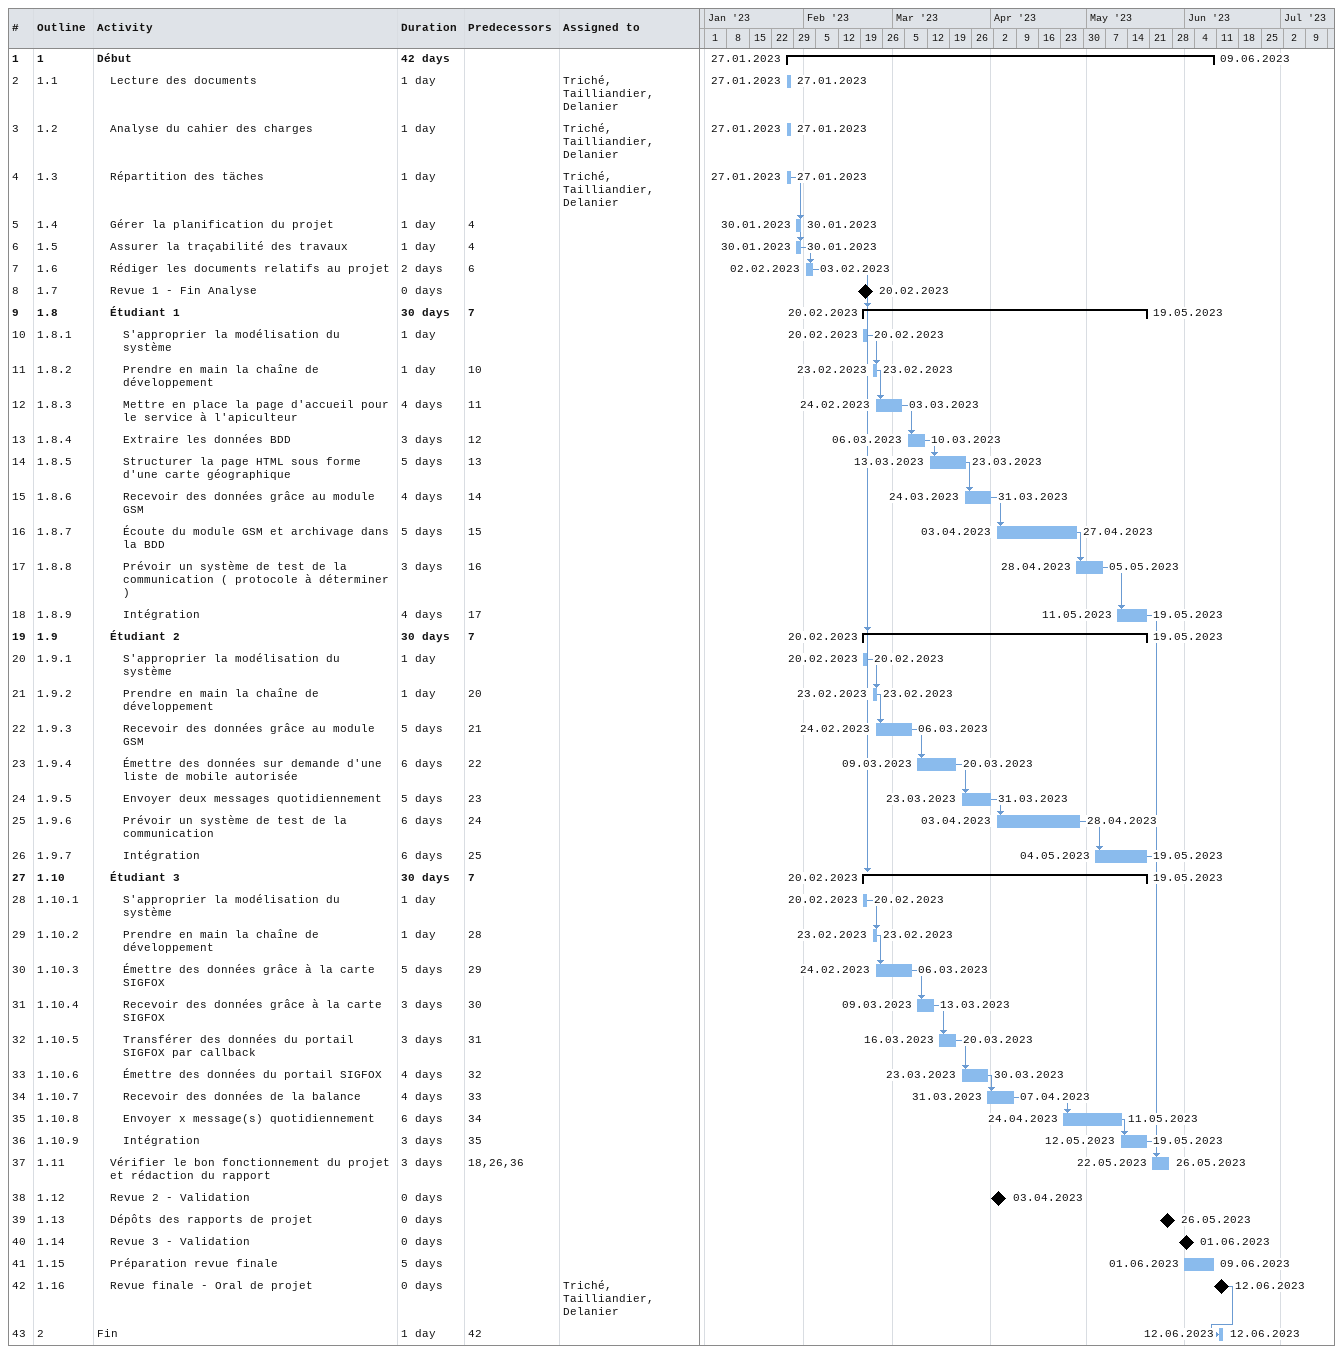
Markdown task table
| ID | WBS | Task | Duration | Start | Finish | Predecessors | Resources |
|---|---|---|---|---|---|---|---|
| 1 | 1 | **Début** | 42d | 2023-01-27 | 2023-06-09 |  |  |
| 2 | 1.1 | Lecture des documents | 1d | 2023-01-27 | 2023-01-27 |  | Triché, Tailliandier, Delanier |
| 3 | 1.2 | Analyse du cahier des charges | 1d | 2023-01-27 | 2023-01-27 |  | Triché, Tailliandier, Delanier |
| 4 | 1.3 | Répartition des täches | 1d | 2023-01-27 | 2023-01-27 |  | Triché, Tailliandier, Delanier |
| 5 | 1.4 | Gérer la planification du projet | 1d | 2023-01-30 | 2023-01-30 | 4 |  |
| 6 | 1.5 | Assurer la traçabilité des travaux | 1d | 2023-01-30 | 2023-01-30 | 4 |  |
| 7 | 1.6 | Rédiger les documents relatifs au projet | 2d | 2023-02-02 | 2023-02-03 | 6 |  |
| 8 | 1.7 | Revue 1 - Fin Analyse | 0d | 2023-02-20 | 2023-02-20 |  |  |
| 9 | 1.8 | **Étudiant 1** | 30d | 2023-02-20 | 2023-05-19 | 7 |  |
| 10 | 1.8.1 | S'approprier la modélisation du système | 1d | 2023-02-20 | 2023-02-20 |  |  |
| 11 | 1.8.2 | Prendre en main la chaîne de développement | 1d | 2023-02-23 | 2023-02-23 | 10 |  |
| 12 | 1.8.3 | Mettre en place la page d'accueil pour le service à l'apiculteur | 4d | 2023-02-24 | 2023-03-03 | 11 |  |
| 13 | 1.8.4 | Extraire les données BDD | 3d | 2023-03-06 | 2023-03-10 | 12 |  |
| 14 | 1.8.5 | Structurer la page HTML sous forme d'une carte géographique | 5d | 2023-03-13 | 2023-03-23 | 13 |  |
| 15 | 1.8.6 | Recevoir des données grâce au module GSM | 4d | 2023-03-24 | 2023-03-31 | 14 |  |
| 16 | 1.8.7 | Écoute du module GSM et archivage dans la BDD | 5d | 2023-04-03 | 2023-04-27 | 15 |  |
| 17 | 1.8.8 | Prévoir un système de test de la communication ( protocole à déterminer ) | 3d | 2023-04-28 | 2023-05-05 | 16 |  |
| 18 | 1.8.9 | Intégration | 4d | 2023-05-11 | 2023-05-19 | 17 |  |
| 19 | 1.9 | **Étudiant 2** | 30d | 2023-02-20 | 2023-05-19 | 7 |  |
| 20 | 1.9.1 | S'approprier la modélisation du système | 1d | 2023-02-20 | 2023-02-20 |  |  |
| 21 | 1.9.2 | Prendre en main la chaîne de développement | 1d | 2023-02-23 | 2023-02-23 | 20 |  |
| 22 | 1.9.3 | Recevoir des données grâce au module GSM | 5d | 2023-02-24 | 2023-03-06 | 21 |  |
| 23 | 1.9.4 | Émettre des données sur demande d'une liste de mobile autorisée | 6d | 2023-03-09 | 2023-03-20 | 22 |  |
| 24 | 1.9.5 | Envoyer deux messages quotidiennement | 5d | 2023-03-23 | 2023-03-31 | 23 |  |
| 25 | 1.9.6 | Prévoir un système de test de la communication | 6d | 2023-04-03 | 2023-04-28 | 24 |  |
| 26 | 1.9.7 | Intégration | 6d | 2023-05-04 | 2023-05-19 | 25 |  |
| 27 | 1.10 | **Étudiant 3** | 30d | 2023-02-20 | 2023-05-19 | 7 |  |
| 28 | 1.10.1 | S'approprier la modélisation du système | 1d | 2023-02-20 | 2023-02-20 |  |  |
| 29 | 1.10.2 | Prendre en main la chaîne de développement | 1d | 2023-02-23 | 2023-02-23 | 28 |  |
| 30 | 1.10.3 | Émettre des données grâce à la carte SIGFOX | 5d | 2023-02-24 | 2023-03-06 | 29 |  |
| 31 | 1.10.4 | Recevoir des données grâce à la carte SIGFOX | 3d | 2023-03-09 | 2023-03-13 | 30 |  |
| 32 | 1.10.5 | Transférer des données du portail SIGFOX par callback | 3d | 2023-03-16 | 2023-03-20 | 31 |  |
| 33 | 1.10.6 | Émettre des données du portail SIGFOX | 4d | 2023-03-23 | 2023-03-30 | 32 |  |
| 34 | 1.10.7 | Recevoir des données de la balance | 4d | 2023-03-31 | 2023-04-07 | 33 |  |
| 35 | 1.10.8 | Envoyer x message(s) quotidiennement | 6d | 2023-04-24 | 2023-05-11 | 34 |  |
| 36 | 1.10.9 | Intégration | 3d | 2023-05-12 | 2023-05-19 | 35 |  |
| 37 | 1.11 | Vérifier le bon fonctionnement du projet et rédaction du rapport | 3d | 2023-05-22 | 2023-05-26 | 18, 26, 36 |  |
| 38 | 1.12 | Revue 2 - Validation | 0d | 2023-04-03 | 2023-04-03 |  |  |
| 39 | 1.13 | Dépôts des rapports de projet | 0d | 2023-05-26 | 2023-05-26 |  |  |
| 40 | 1.14 | Revue 3 - Validation | 0d | 2023-06-01 | 2023-06-01 |  |  |
| 41 | 1.15 | Préparation revue finale | 5d | 2023-06-01 | 2023-06-09 |  |  |
| 42 | 1.16 | Revue finale - Oral de projet | 0d | 2023-06-12 | 2023-06-12 |  | Triché, Tailliandier, Delanier |
| 43 | 2 | Fin | 1d | 2023-06-12 | 2023-06-12 | 42 |  |
